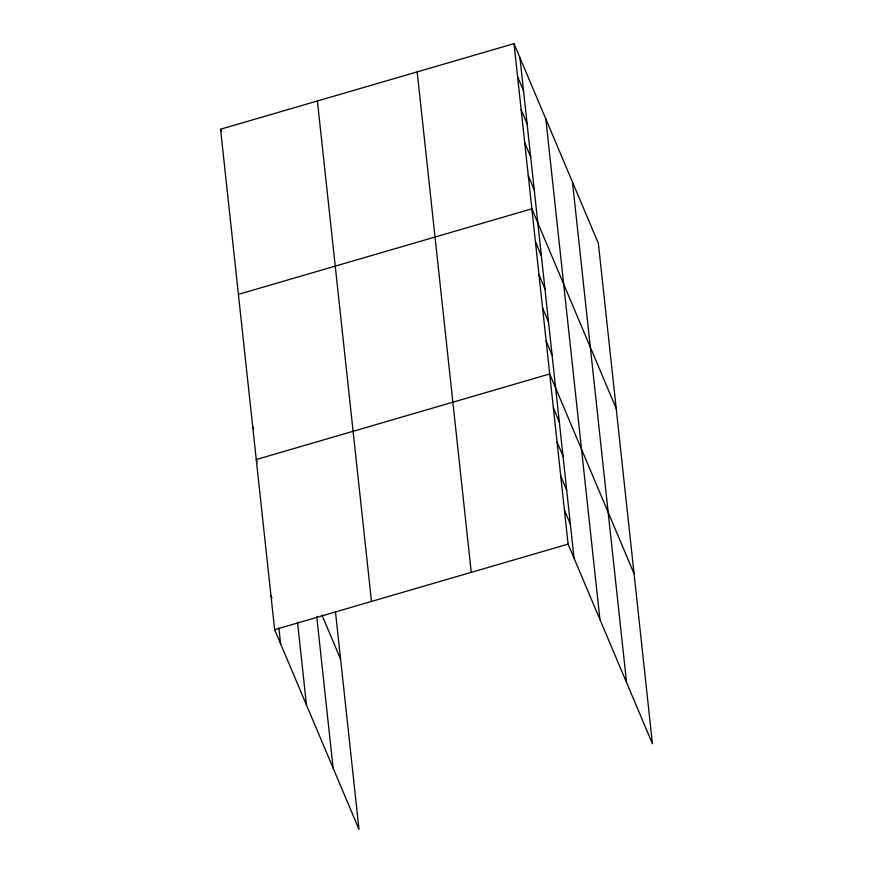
<?xml version="1.0" encoding="UTF-8"?>
<svg xmlns="http://www.w3.org/2000/svg" width="873" height="873" viewBox="0 0 873 873"><rect width="100%" height="100%" fill="white"/><g stroke="black" fill="none" stroke-linecap="round" stroke-linejoin="round"><path stroke-width="1.31" d="M335.461 611.624L358.989 829.35L274.646 629.684L220.563 129.215L514.011 43.65L598.354 243.316L652.437 743.785L568.094 544.119L514.011 43.65M238.405 294.365L531.864 208.811L616.207 408.477M274.646 629.684L568.094 544.119M517.58 76.682L523.527 90.759M521.148 109.714L527.096 123.791M524.717 142.746L530.664 156.824M528.296 175.779L534.232 189.856M535.433 241.843L541.38 255.909M539.001 274.864L544.948 288.941M542.57 307.896L548.517 321.973M546.138 340.928L552.085 355.005M634.049 573.626L549.706 373.96L256.258 459.525L257.251 461.872M553.384 407.997L559.331 422.074M557.061 442.022L563.009 456.099M560.739 476.058L566.686 490.135M564.416 510.094L570.364 524.171M220.563 129.215L221.556 131.561M252.69 426.493L253.683 428.839M321.973 615.094L340.601 659.191M270.968 595.648L271.961 597.994M572.481 182.075L626.563 682.544M545.832 118.968L599.915 619.448M519.959 57.727L574.041 558.196M417.174 71.881L471.256 572.361M317.401 100.973L371.483 601.453M316.713 616.273L333.115 768.109M297.551 622.547L306.467 705.002M278.891 628.058L280.593 643.761"/></g></svg>
